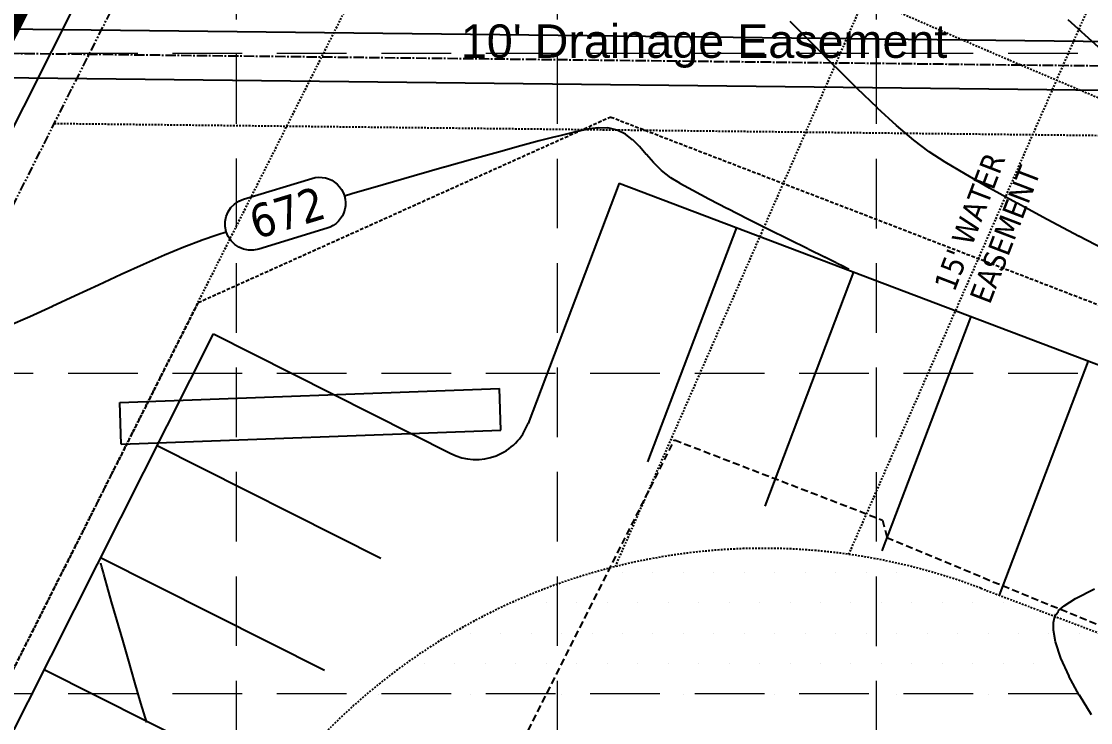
# Model space of a CAD drawing. Header units: inches. Extents: x 6967 to 7890, y 13663 to 15138.
# Drawn here: x 7183.2 to 7260, y 14306.4 to 14356.8 of the extents above; entities that cross this region are included whole.
import ezdxf
from ezdxf.enums import TextEntityAlignment as Align

# ---------------------------------------------------------------- set-up
doc = ezdxf.new("R2010")
doc.units = ezdxf.units.IN
doc.header["$MEASUREMENT"] = 0
for name, pattern in [('CENTER2', [1.125, 0.75, -0.125, 0.125, -0.125]), ('DASHED', [0.75, 0.5, -0.25]), ('HIDDEN', [0.375, 0.25, -0.125]), ('XGWI003AR$0$HIDDEN2', [0.1875, 0.125, -0.0625]), ('xGWI003pt$0$HIDDEN2', [0.1875, 0.125, -0.0625]), ('xGWI003pt$0$PHANTOM2', [1.25, 0.625, -0.125, 0.125, -0.125, 0.125, -0.125])]:
    doc.linetypes.add(name, pattern=pattern)
for name, color, linetype in [('C-ANNO-EASE-N', 6, 'Continuous'), ('C-SITE-BLDG-STBK-N', 7, 'DASHED'), ('C-SITE-LSCP-STBK-N', 2, 'HIDDEN'), ('GRID', 254, 'HIDDEN'), ('PC', 35, 'Continuous'), ('SILT FENCE', 200, 'Continuous'), ('V-STRM-CNTR-E', 11, 'CENTER2'), ('V-STRM-UNDR-E', 15, 'Continuous'), ('XGWI003AR$0$C-PKNG-CURB-FACE-N', 4, 'Continuous'), ('XGWI003AR$0$C-PKNG-FIRE-HTCH-N', 2, 'Continuous'), ('XGWI003AR$0$C-PKNG-FIRE-N', 2, 'XGWI003AR$0$HIDDEN2'), ('XGWI003AR$0$C-PKNG-STRP-N', 6, 'Continuous'), ('XGWI003AR$0$C-SITE-WALK-N', 2, 'Continuous'), ('xGWI003pt$0$C-ANNO-ESMT-E', 2, 'Continuous'), ('xGWI003pt$0$C-BNDY-E', 3, 'xGWI003pt$0$PHANTOM2'), ('xGWI003pt$0$C-EASE-WATR-N', 2, 'xGWI003pt$0$HIDDEN2'), ('xGWI003pt$0$C-ESMT-ELEC', 14, 'xGWI003pt$0$HIDDEN2'), ('xGWI003pt$0$TXU-ESMT', 2, 'xGWI003pt$0$HIDDEN2')]:
    doc.layers.add(name, color=color, linetype=linetype)
doc.styles.add('L40', font='TAHOMA.TTF', dxfattribs={"height": 1.6})
doc.styles.add('L50', font='TAHOMA.TTF', dxfattribs={"height": 2})
doc.styles.get("Standard").update_dxf_attribs({"font": 'ARIAL.TTF'})

msp = doc.modelspace()

# ---------------------------------------------------------------- linework, layer by layer
at = {"layer": 'C-SITE-BLDG-STBK-N'}
for p, q in [((7192.989, 14252.926), (7230.143, 14326.708)), ((7230.143, 14326.708), (7245.081, 14320.955)), ((7245.081, 14320.955), (7245.393, 14319.707))]:
    msp.add_line(p, q, dxfattribs=at)
msp.add_arc((7656.878, 15294.951), 1058.5, 247.123647, 254.194188, dxfattribs=at)
at = {"layer": 'C-SITE-LSCP-STBK-N', "color": 253}
for p, q in [((7225.574, 14349.899), (7195.907, 14336.538)), ((7225.574, 14349.899), (7276.517, 14330.281)), ((7195.907, 14336.538), (7161.729, 14268.667))]:
    msp.add_line(p, q, dxfattribs=at)
at = {"layer": 'GRID', "color": 252, "linetype": 'HIDDEN', "lineweight": 0, "ltscale": 20}
for p, q in [((7198.696, 13779.412), (7198.701, 15112.656)), ((7221.761, 13779.409), (7221.737, 15112.651)), ((7244.621, 13779.405), (7244.667, 15112.648)), ((6991.593, 14354.495), (7865.68, 14354.495)), ((6991.593, 14331.493), (7865.68, 14331.493)), ((6991.593, 14308.491), (7865.68, 14308.491))]:
    msp.add_line(p, q, dxfattribs=at)
at = {"layer": 'PC', "color": 25, "extrusion": (0.711664, 0.70252, 0), "elevation": 15237.269}
msp.add_lwpolyline([(5129.698, 671), (5132.037, 671)], dxfattribs=at)
at = {"layer": 'PC', "color": 25, "extrusion": (0.672625, 0.739984, 0), "elevation": 15506.051}
msp.add_lwpolyline([(4282.763, 670), (4285.689, 670)], dxfattribs=at)
at = {"layer": 'PC', "color": 25, "extrusion": (0.709644, 0.704561, 0), "elevation": 15251.938}
msp.add_lwpolyline([(5083.64, 671), (5085.918, 671)], dxfattribs=at)
at = {"layer": 'PC', "color": 25, "extrusion": (-0.703944, -0.710255, 0), "elevation": -15292.404}
msp.add_lwpolyline([(-4958.411, 671), (-4960.586, 671)], dxfattribs=at)
at = {"layer": 'PC', "color": 25, "extrusion": (-0.693572, -0.720387, 0), "elevation": -15362.685}
msp.add_lwpolyline([(-4734.142, 671), (-4736.175, 671)], dxfattribs=at)
at = {"layer": 'PC', "color": 25, "extrusion": (-0.676562, -0.736386, 0), "elevation": -15469.043}
msp.add_lwpolyline([(-4372.263, 671), (-4374.116, 671)], dxfattribs=at)
at = {"layer": 'PC', "color": 25, "extrusion": (0.215697, -0.97646, 0), "elevation": -12453.074}
msp.add_lwpolyline([(10149.039, 672), (10148.363, 672)], dxfattribs=at)
at = {"layer": 'PC', "color": 25, "extrusion": (0.123911, -0.992293, 0), "elevation": -13343.325}
msp.add_lwpolyline([(8947.03, 672), (8946.38, 672)], dxfattribs=at)
at = {"layer": 'PC', "color": 25, "extrusion": (-0.03043, -0.999537, 0), "elevation": -14562.329}
msp.add_lwpolyline([(6785.362, 672), (6784.706, 672)], dxfattribs=at)
at = {"layer": 'PC', "color": 25, "extrusion": (-0.219281, -0.975662, 0), "elevation": -15584.26}
msp.add_lwpolyline([(3903.714, 672), (3903.004, 672)], dxfattribs=at)
at = {"layer": 'PC', "color": 25, "extrusion": (0.432492, 0.901638, 0), "elevation": 16062.763}
msp.add_lwpolyline([(-310.1, 672), (-309.458, 672)], dxfattribs=at)
at = {"layer": 'PC', "color": 25, "extrusion": (-0.648988, -0.760798, 0), "elevation": -15619.544}
msp.add_lwpolyline([(-3798.082, 671), (-3799.716, 671)], dxfattribs=at)
at = {"layer": 'PC', "color": 25, "extrusion": (0.260312, -0.965525, 0), "elevation": -11973.96}
msp.add_lwpolyline([(10706.495, 672), (10705.14, 672)], dxfattribs=at)
at = {"layer": 'PC', "color": 25}
for points, elevation in [([(7221.371, 14348.431), (7220.416, 14348.183)], 672), ([(7217.501, 14347.388), (7215.653, 14346.871)], 672), ([(7228.118, 14347.214), (7227.627, 14347.772)], 672), ([(7229.217, 14346.058), (7228.638, 14346.631)], 672), ([(7251.03, 14345.788), (7249.568, 14346.665)], 671), ([(7230.516, 14345.14), (7229.884, 14345.529)], 672), ([(7252.768, 14344.795), (7251.03, 14345.788)], 671), ([(7206.962, 14344.375), (7206.447, 14344.223)], 672), ([(7209.218, 14345.033), (7206.962, 14344.375)], 672), ([(7232.617, 14344), (7231.448, 14344.62)], 672), ([(7236.89, 14341.831), (7235.403, 14342.576)], 672), ([(7197.357, 14341.442), (7196.161, 14341.035)], 672), ([(7238.353, 14341.104), (7236.89, 14341.831)], 672), ([(7239.726, 14340.424), (7238.353, 14341.104)], 672), ([(7193.509, 14339.976), (7192.001, 14339.311)], 672), ([(7242.269, 14339.162), (7241.766, 14339.414)], 672), ([(7190.412, 14338.587), (7188.771, 14337.826)], 672), ([(7187.11, 14337.051), (7185.458, 14336.286)], 672), ([(7188.963, 14317.774), (7188.944, 14317.839)], 672), ([(7189.023, 14317.56), (7188.963, 14317.774)], 672), ([(7189.159, 14317.081), (7189.023, 14317.56)], 672), ([(7258.929, 14315.328), (7260.313, 14316.02)], 671), ([(7190.098, 14313.78), (7189.724, 14315.089)], 672), ([(7257.704, 14314.425), (7258.117, 14314.801)], 671), ([(7257.429, 14313.918), (7257.477, 14314.067)], 671), ([(7257.509, 14312.211), (7257.366, 14313.045)], 671), ([(7257.895, 14311.032), (7257.509, 14312.211)], 671), ([(7258.478, 14309.74), (7257.895, 14311.032)], 671), ([(7260.076, 14306.968), (7259.217, 14308.372)], 671)]:
    msp.add_lwpolyline(points, dxfattribs=dict(at, elevation=elevation))
at = {"layer": 'PC', "color": 25, "extrusion": (0.227251, -0.973836, 0), "elevation": -12331.956}
msp.add_lwpolyline([(10293.691, 672), (10293.13, 672)], dxfattribs=at)
at = {"layer": 'PC', "color": 25, "extrusion": (0.216506, -0.976281, 0), "elevation": -12444.641}
msp.add_lwpolyline([(10157.957, 672), (10157.172, 672)], dxfattribs=at)
at = {"layer": 'PC', "color": 25, "extrusion": (0.243169, -0.969984, 0), "elevation": -12161.707}
msp.add_lwpolyline([(10495.771, 672), (10495.049, 672)], dxfattribs=at)
at = {"layer": 'PC', "color": 25, "extrusion": (0.615272, 0.788315, 0), "elevation": 15757.611}
msp.add_lwpolyline([(3130.829, 672), (3131.488, 672)], dxfattribs=at)
at = {"layer": 'PC', "color": 25, "extrusion": (0.713423, 0.700733, 0), "elevation": 15210.32}
msp.add_lwpolyline([(5171.395, 672), (5172.095, 672)], dxfattribs=at)
at = {"layer": 'PC', "color": 25, "extrusion": (0.602397, 0.798197, 0), "elevation": 15818.482}
msp.add_lwpolyline([(2857.155, 671), (2858.534, 671)], dxfattribs=at)
at = {"layer": 'PC', "color": 25, "extrusion": (0.265509, -0.964108, 0), "elevation": -11916.122}
msp.add_lwpolyline([(10769.483, 672), (10767.817, 672)], dxfattribs=at)
at = {"layer": 'PC', "color": 25, "extrusion": (0.544047, 0.839054, 0), "elevation": 15981.742}
msp.add_lwpolyline([(1722.483, 671), (1723.841, 671)], dxfattribs=at)
at = {"layer": 'PC', "color": 25, "extrusion": (0.272052, -0.962282, 0), "elevation": -11842.707}
msp.add_lwpolyline([(10846.596, 672), (10844.483, 672)], dxfattribs=at)
at = {"layer": 'PC', "color": 25, "extrusion": (0.746234, 0.665683, 0), "elevation": 14944.572}
msp.add_lwpolyline([(5893.963, 672), (5894.744, 672)], dxfattribs=at)
at = {"layer": 'PC', "color": 25, "extrusion": (0.274671, -0.961538, 0), "elevation": -11813.146}
msp.add_lwpolyline([(10876.677, 672), (10874.427, 672)], dxfattribs=at)
at = {"layer": 'PC', "color": 25, "extrusion": (-0.620842, -0.783936, 0), "elevation": -15734.589}
msp.add_lwpolyline([(-3238.54, 672), (-3239.392, 672)], dxfattribs=at)
at = {"layer": 'PC', "color": 25, "linetype": 'Continuous', "elevation": 672}
for points in [[(7199.198, 14344.003), (7204.099, 14345.495)], [(7205.192, 14341.908), (7200.29, 14340.415)]]:
    msp.add_lwpolyline(points, dxfattribs=at)
at = {"layer": 'PC', "color": 25, "extrusion": (0.277238, -0.960801, 0), "elevation": -11784.061}
msp.add_lwpolyline([(10905.939, 672), (10903.609, 672)], dxfattribs=at)
at = {"layer": 'PC', "color": 25, "extrusion": (-0.486819, -0.873503, 0), "elevation": -16050.473}
msp.add_lwpolyline([(-666.536, 672), (-667.604, 672)], dxfattribs=at)
at = {"layer": 'PC', "color": 25, "extrusion": (-0.483427, -0.875385, 0), "elevation": -16063.398}
msp.add_lwpolyline([(-583.452, 671), (-585.702, 671)], dxfattribs=at)
at = {"layer": 'PC', "color": 25, "extrusion": (-0.458478, -0.888706, 0), "elevation": -16063.591}
msp.add_lwpolyline([(-147.234, 672), (-148.741, 672)], dxfattribs=at)
at = {"layer": 'PC', "color": 25, "extrusion": (-0.474277, -0.880376, 0), "elevation": -16068.606}
msp.add_lwpolyline([(-413.544, 671), (-415.992, 671)], dxfattribs=at)
at = {"layer": 'PC', "color": 25, "extrusion": (0.452008, 0.892014, 0), "elevation": 16064.237}
msp.add_lwpolyline([(28.875, 672), (30.496, 672)], dxfattribs=at)
at = {"layer": 'PC', "color": 25, "extrusion": (0.46722, 0.884141, 0), "elevation": 16071.4}
msp.add_lwpolyline([(282.405, 671), (285, 671)], dxfattribs=at)
at = {"layer": 'PC', "color": 25, "extrusion": (0.306835, -0.951763, 0), "elevation": -11441.254}
msp.add_lwpolyline([(11251.26, 672), (11250.627, 672)], dxfattribs=at)
at = {"layer": 'PC', "color": 25, "extrusion": (0.461531, 0.887124, 0), "elevation": 16072.883}
msp.add_lwpolyline([(176.484, 671), (179.177, 671)], dxfattribs=at)
at = {"layer": 'PC', "color": 25, "extrusion": (0.384786, -0.923006, 0), "elevation": -10467.922}
msp.add_lwpolyline([(12158.984, 672), (12157.471, 672)], dxfattribs=at)
at = {"layer": 'PC', "color": 25, "extrusion": (-0.355235, 0.934777, 0), "elevation": 10849.339}
msp.add_lwpolyline([(-11821.247, 672), (-11819.904, 672)], dxfattribs=at)
at = {"layer": 'PC', "color": 25, "extrusion": (0.443398, 0.896325, 0), "elevation": 16063.758}
msp.add_lwpolyline([(-132, 672), (-130.64, 672)], dxfattribs=at)
at = {"layer": 'PC', "color": 25, "extrusion": (0.444736, 0.895662, 0), "elevation": 16063.938}
msp.add_lwpolyline([(-108.912, 672), (-107.996, 672)], dxfattribs=at)
at = {"layer": 'PC', "color": 25, "extrusion": (-0.414672, 0.909971, 0), "elevation": 10066.033}
msp.add_lwpolyline([(-12490.625, 672), (-12488.878, 672)], dxfattribs=at)
at = {"layer": 'PC', "color": 25, "extrusion": (0.451541, 0.892251, 0), "elevation": 16064.304}
msp.add_lwpolyline([(12.488, 672), (12.796, 672)], dxfattribs=at)
at = {"layer": 'PC', "color": 25, "extrusion": (-0.455415, -0.890279, 0), "elevation": -16064.098}
msp.add_lwpolyline([(-82.195, 672), (-82.327, 672)], dxfattribs=at)
at = {"layer": 'PC', "color": 25, "extrusion": (0.422645, -0.906295, 0), "elevation": -9956.005}
msp.add_lwpolyline([(12574.962, 672), (12573.129, 672)], dxfattribs=at)
at = {"layer": 'PC', "color": 25, "extrusion": (0.41413, -0.910218, 0), "elevation": -10073.422}
msp.add_lwpolyline([(12477.422, 672), (12475.649, 672)], dxfattribs=at)
at = {"layer": 'PC', "color": 25, "extrusion": (0.402723, -0.915322, 0), "elevation": -10228.551}
msp.add_lwpolyline([(12348.781, 672), (12347.093, 672)], dxfattribs=at)
at = {"layer": 'PC', "color": 25, "extrusion": (0.962462, 0.271418, 0), "elevation": 10805.203}
msp.add_lwpolyline([(11829.16, 672), (11829.169, 672)], dxfattribs=at)
at = {"layer": 'PC', "color": 25, "extrusion": (0.962145, 0.272537, 0), "elevation": 10818.952}
msp.add_lwpolyline([(11814.892, 672), (11815.798, 672)], dxfattribs=at)
at = {"layer": 'PC', "color": 25, "extrusion": (0.961893, 0.273425, 0), "elevation": 10829.848}
msp.add_lwpolyline([(11803.741, 672), (11804.905, 672)], dxfattribs=at)
at = {"layer": 'PC', "color": 25, "extrusion": (-0.54452, 0.838748, 0), "elevation": 8054.311}
msp.add_lwpolyline([(-13882.43, 671), (-13883.398, 671)], dxfattribs=at)
at = {"layer": 'PC', "color": 25, "extrusion": (0.81146, -0.584408, 0), "elevation": -2476.12}
msp.add_lwpolyline([(15856.748, 671), (15857.044, 671)], dxfattribs=at)
at = {"layer": 'PC', "color": 25, "extrusion": (0.961214, 0.275805, 0), "elevation": 10859.035}
msp.add_lwpolyline([(11774.031, 672), (11775.532, 672)], dxfattribs=at)
at = {"layer": 'PC', "color": 25, "extrusion": (0.999979, -0.006432, 0), "elevation": 7165.154}
msp.add_lwpolyline([(14359.428, 671), (14359.977, 671)], dxfattribs=at)
at = {"layer": 'PC', "color": 25, "extrusion": (0.983606, -0.180328, 0), "elevation": 4557.25}
msp.add_lwpolyline([(15387.652, 671), (15387.983, 671)], dxfattribs=at)
at = {"layer": 'PC', "color": 25, "extrusion": (0.906861, -0.42143, 0), "elevation": 549.139}
msp.add_lwpolyline([(16039.387, 671), (16039.516, 671)], dxfattribs=at)
at = {"layer": 'PC', "color": 25, "extrusion": (0.960743, 0.27744, 0), "elevation": 10879.052}
msp.add_lwpolyline([(11753.96, 672), (11755.539, 672)], dxfattribs=at)
at = {"layer": 'PC', "color": 25, "extrusion": (0.960135, 0.279537, 0), "elevation": 10904.683}
msp.add_lwpolyline([(11728.589, 672), (11730.185, 672)], dxfattribs=at)
at = {"layer": 'PC', "color": 25, "extrusion": (0.95932, 0.282321, 0), "elevation": 10938.658}
msp.add_lwpolyline([(11695.354, 672), (11696.908, 672)], dxfattribs=at)
at = {"layer": 'PC', "color": 25, "extrusion": (0.879603, 0.475708, 0), "elevation": 13191.834}
msp.add_lwpolyline([(9132.429, 671), (9133.984, 671)], dxfattribs=at)
at = {"layer": 'PC', "color": 25, "extrusion": (0.958171, 0.286195, 0), "elevation": 10985.827}
msp.add_lwpolyline([(11649.606, 672), (11651.058, 672)], dxfattribs=at)
at = {"layer": 'PC', "color": 25, "linetype": 'Continuous', "extrusion": (0, 0, -1)}
for centre, start, end in [((-7204.645, 14343.701, -672), 73.0653, 253.0653), ((-7199.744, 14342.209, -672), 253.0653, 73.0653)]:
    msp.add_arc(centre, 1.875, start, end, dxfattribs=at)
at = {"layer": 'SILT FENCE', "linetype": 'Continuous', "ltscale": 25, "const_width": 4}
msp.add_lwpolyline([(7117.596, 14220.546), (7125.359, 14241.766), (7144.64, 14284.476), (7191.6, 14377.338), (7241.137, 14390.542), (7283.264, 14368.127), (7378.578, 14333.281, 0.080719), (7711.3, 14276.134), (7748.413, 14279.865, -0.375451), (7785.086, 14252.517), (7783.081, 14036.211)], format="xyb", dxfattribs=at)
at = {"layer": 'V-STRM-CNTR-E', "color": 5}
msp.add_lwpolyline([(7100.213, 14355.422), (7286.424, 14353.286, 0.069019), (7572.032, 14296.223, 0.011978), (7622.781, 14294.424), (7793.155, 14292.47)], format="xyb", dxfattribs=at)
at = {"layer": 'V-STRM-UNDR-E', "color": 5}
for p, q in [((7190.307, 14329.405), (7217.563, 14330.407)), ((7217.674, 14327.41), (7217.563, 14330.407)), ((7190.417, 14326.407), (7190.307, 14329.405)), ((7190.417, 14326.407), (7217.674, 14327.41))]:
    msp.add_line(p, q, dxfattribs=at)
for points in [[(7100.233, 14357.172), (7286.73, 14355.033, 0.069087), (7572.136, 14297.969, 0.011978), (7622.801, 14296.174), (7793.174, 14294.219)], [(7100.193, 14353.672), (7286.118, 14351.54, 0.068951), (7571.928, 14294.476, 0.011978), (7622.761, 14292.674), (7793.135, 14290.72)]]:
    msp.add_lwpolyline(points, format="xyb", dxfattribs=at)
at = {"layer": 'XGWI003AR$0$C-PKNG-CURB-FACE-N', "color": 7}
for p, q in [((7226.175, 14345.155), (7219.624, 14327.883)), ((7226.175, 14345.155), (7284.145, 14323.166)), ((7163.515, 14267.768), (7197.028, 14334.318)), ((7197.028, 14334.318), (7214.085, 14325.729))]:
    msp.add_line(p, q, dxfattribs=at)
msp.add_arc((7215.884, 14329.301), 4, 243.27139, 339.2275, dxfattribs=at)
at = {"layer": 'XGWI003AR$0$C-PKNG-FIRE-HTCH-N', "color": 255}
for p, q in [((7226.406, 14317.188), (7226.406, 14317.188)), ((7228.594, 14317.188), (7228.594, 14317.188)), ((7230.781, 14317.188), (7230.781, 14317.188)), ((7232.969, 14317.188), (7232.969, 14317.188)), ((7235.156, 14317.188), (7235.156, 14317.188)), ((7237.344, 14317.188), (7237.344, 14317.188)), ((7239.531, 14317.188), (7239.531, 14317.188)), ((7241.719, 14317.188), (7241.719, 14317.188)), ((7243.906, 14317.188), (7243.906, 14317.188)), ((7246.094, 14317.188), (7246.094, 14317.188)), ((7248.281, 14317.188), (7248.281, 14317.188)), ((7218.75, 14315), (7218.75, 14315)), ((7220.938, 14315), (7220.938, 14315)), ((7223.125, 14315), (7223.125, 14315)), ((7225.312, 14315), (7225.312, 14315)), ((7227.5, 14315), (7227.5, 14315)), ((7229.688, 14315), (7229.688, 14315)), ((7231.875, 14315), (7231.875, 14315)), ((7234.062, 14315), (7234.062, 14315)), ((7236.25, 14315), (7236.25, 14315)), ((7238.438, 14315), (7238.438, 14315)), ((7240.625, 14315), (7240.625, 14315)), ((7242.812, 14315), (7242.812, 14315)), ((7245, 14315), (7245, 14315)), ((7247.188, 14315), (7247.188, 14315)), ((7249.375, 14315), (7249.375, 14315)), ((7251.562, 14315), (7251.562, 14315)), ((7253.75, 14315), (7253.75, 14315)), ((7215.469, 14312.812), (7215.469, 14312.812)), ((7217.656, 14312.812), (7217.656, 14312.812)), ((7219.844, 14312.812), (7219.844, 14312.812)), ((7222.031, 14312.812), (7222.031, 14312.812)), ((7224.219, 14312.812), (7224.219, 14312.812)), ((7226.406, 14312.812), (7226.406, 14312.812)), ((7228.594, 14312.812), (7228.594, 14312.812)), ((7230.781, 14312.812), (7230.781, 14312.812)), ((7232.969, 14312.812), (7232.969, 14312.812)), ((7235.156, 14312.812), (7235.156, 14312.812)), ((7237.344, 14312.812), (7237.344, 14312.812)), ((7239.531, 14312.812), (7239.531, 14312.812)), ((7241.719, 14312.812), (7241.719, 14312.812)), ((7243.906, 14312.812), (7243.906, 14312.812)), ((7246.094, 14312.812), (7246.094, 14312.812)), ((7248.281, 14312.812), (7248.281, 14312.812)), ((7250.469, 14312.812), (7250.469, 14312.812)), ((7252.656, 14312.812), (7252.656, 14312.812)), ((7254.844, 14312.812), (7254.844, 14312.812)), ((7257.031, 14312.812), (7257.031, 14312.812)), ((7259.219, 14312.812), (7259.219, 14312.812)), ((7212.188, 14310.625), (7212.188, 14310.625)), ((7214.375, 14310.625), (7214.375, 14310.625)), ((7216.562, 14310.625), (7216.562, 14310.625)), ((7218.75, 14310.625), (7218.75, 14310.625)), ((7220.938, 14310.625), (7220.938, 14310.625)), ((7223.125, 14310.625), (7223.125, 14310.625)), ((7225.312, 14310.625), (7225.312, 14310.625)), ((7227.5, 14310.625), (7227.5, 14310.625)), ((7229.688, 14310.625), (7229.688, 14310.625)), ((7231.875, 14310.625), (7231.875, 14310.625)), ((7234.062, 14310.625), (7234.062, 14310.625)), ((7236.25, 14310.625), (7236.25, 14310.625)), ((7238.438, 14310.625), (7238.438, 14310.625)), ((7240.625, 14310.625), (7240.625, 14310.625)), ((7242.812, 14310.625), (7242.812, 14310.625)), ((7245, 14310.625), (7245, 14310.625)), ((7247.188, 14310.625), (7247.188, 14310.625)), ((7249.375, 14310.625), (7249.375, 14310.625)), ((7251.562, 14310.625), (7251.562, 14310.625)), ((7253.75, 14310.625), (7253.75, 14310.625)), ((7255.938, 14310.625), (7255.938, 14310.625)), ((7258.125, 14310.625), (7258.125, 14310.625)), ((7208.906, 14308.438), (7208.906, 14308.438)), ((7211.094, 14308.438), (7211.094, 14308.438)), ((7213.281, 14308.438), (7213.281, 14308.438)), ((7215.469, 14308.438), (7215.469, 14308.438)), ((7217.656, 14308.438), (7217.656, 14308.438)), ((7219.844, 14308.438), (7219.844, 14308.438)), ((7222.031, 14308.438), (7222.031, 14308.438)), ((7224.219, 14308.438), (7224.219, 14308.438)), ((7226.406, 14308.438), (7226.406, 14308.438)), ((7228.594, 14308.438), (7228.594, 14308.438)), ((7230.781, 14308.438), (7230.781, 14308.438)), ((7232.969, 14308.438), (7232.969, 14308.438)), ((7235.156, 14308.438), (7235.156, 14308.438)), ((7237.344, 14308.438), (7237.344, 14308.438)), ((7239.531, 14308.438), (7239.531, 14308.438)), ((7241.719, 14308.438), (7241.719, 14308.438)), ((7243.906, 14308.438), (7243.906, 14308.438)), ((7246.094, 14308.438), (7246.094, 14308.438)), ((7248.281, 14308.438), (7248.281, 14308.438)), ((7250.469, 14308.438), (7250.469, 14308.438)), ((7252.656, 14308.438), (7252.656, 14308.438)), ((7254.844, 14308.438), (7254.844, 14308.438)), ((7257.031, 14308.438), (7257.031, 14308.438)), ((7259.219, 14308.438), (7259.219, 14308.438))]:
    msp.add_line(p, q, dxfattribs=at)
at = {"layer": 'XGWI003AR$0$C-PKNG-FIRE-N', "color": 7}
msp.add_line((7252.137, 14316.056), (7358.995, 14275.523), dxfattribs=at)
msp.add_arc((7236.532, 14274.916), 44, 69.2275, 153.27139, dxfattribs=at)
at = {"layer": 'XGWI003AR$0$C-PKNG-STRP-N', "color": 253}
for p, q in [((7234.59, 14341.963), (7228.206, 14325.133)), ((7243.005, 14338.771), (7236.621, 14321.941)), ((7251.42, 14335.579), (7245.036, 14318.749)), ((7259.835, 14332.387), (7253.451, 14315.557)), ((7209.057, 14318.184), (7192.98, 14326.28)), ((7205.009, 14310.146), (7188.932, 14318.241)), ((7200.961, 14302.107), (7184.884, 14310.203))]:
    msp.add_line(p, q, dxfattribs=at)
at = {"layer": 'XGWI003AR$0$C-SITE-WALK-N', "color": 7}
msp.add_line((7146.099, 14276.538), (7193.78, 14371.224), dxfattribs=at)
at = {"layer": 'xGWI003pt$0$C-BNDY-E', "color": 253}
msp.add_line((7148.331, 14275.414), (7195.614, 14369.308), dxfattribs=at)
at = {"layer": 'xGWI003pt$0$C-EASE-WATR-N', "color": 253}
for p, q in [((7225.897, 14317.611), (7250.016, 14372.634)), ((7242.659, 14318.487), (7264.029, 14367.238))]:
    msp.add_line(p, q, dxfattribs=at)
at = {"layer": 'xGWI003pt$0$C-ESMT-ELEC'}
msp.add_line((7161.729, 14268.667), (7206.621, 14357.814), dxfattribs=at)
msp.add_arc((7656.878, 15294.951), 1023.5, 245.750482, 254.178519, dxfattribs=at)
at = {"layer": 'xGWI003pt$0$TXU-ESMT', "color": 253}
msp.add_line((7185.61, 14349.442), (7285.551, 14348.296), dxfattribs=at)

# ---------------------------------------------------------------- texts
at = {"layer": 'C-ANNO-EASE-N', "color": 7, "style": 'L40'}
for s, p in [("15' WATER ", (7250.239, 14337.268)), ('EASEMENT', (7252.785, 14336.381))]:
    msp.add_text(s, height=1.6, rotation=69.06819, dxfattribs=at).set_placement(p)
at = {"layer": 'PC', "color": 25, "insert": (7199.38, 14343.405, 672), "char_height": 2.4, "width": 6.3006, "attachment_point": 1, "rotation": 16.9347, "style": 'L50'}
msp.add_mtext('\\fTahoma|b0|i0|c0|p34;\\W1.0000000000;\\T1.0000000000;\\o\\l672', dxfattribs=at)
at = {"layer": 'xGWI003pt$0$C-ANNO-ESMT-E', "color": 7}
msp.add_text("10' Drainage Easement", height=2.40064, dxfattribs=at).set_placement((7232.267, 14354.15), align=Align.CENTER)

doc.saveas('drawing.dxf')
